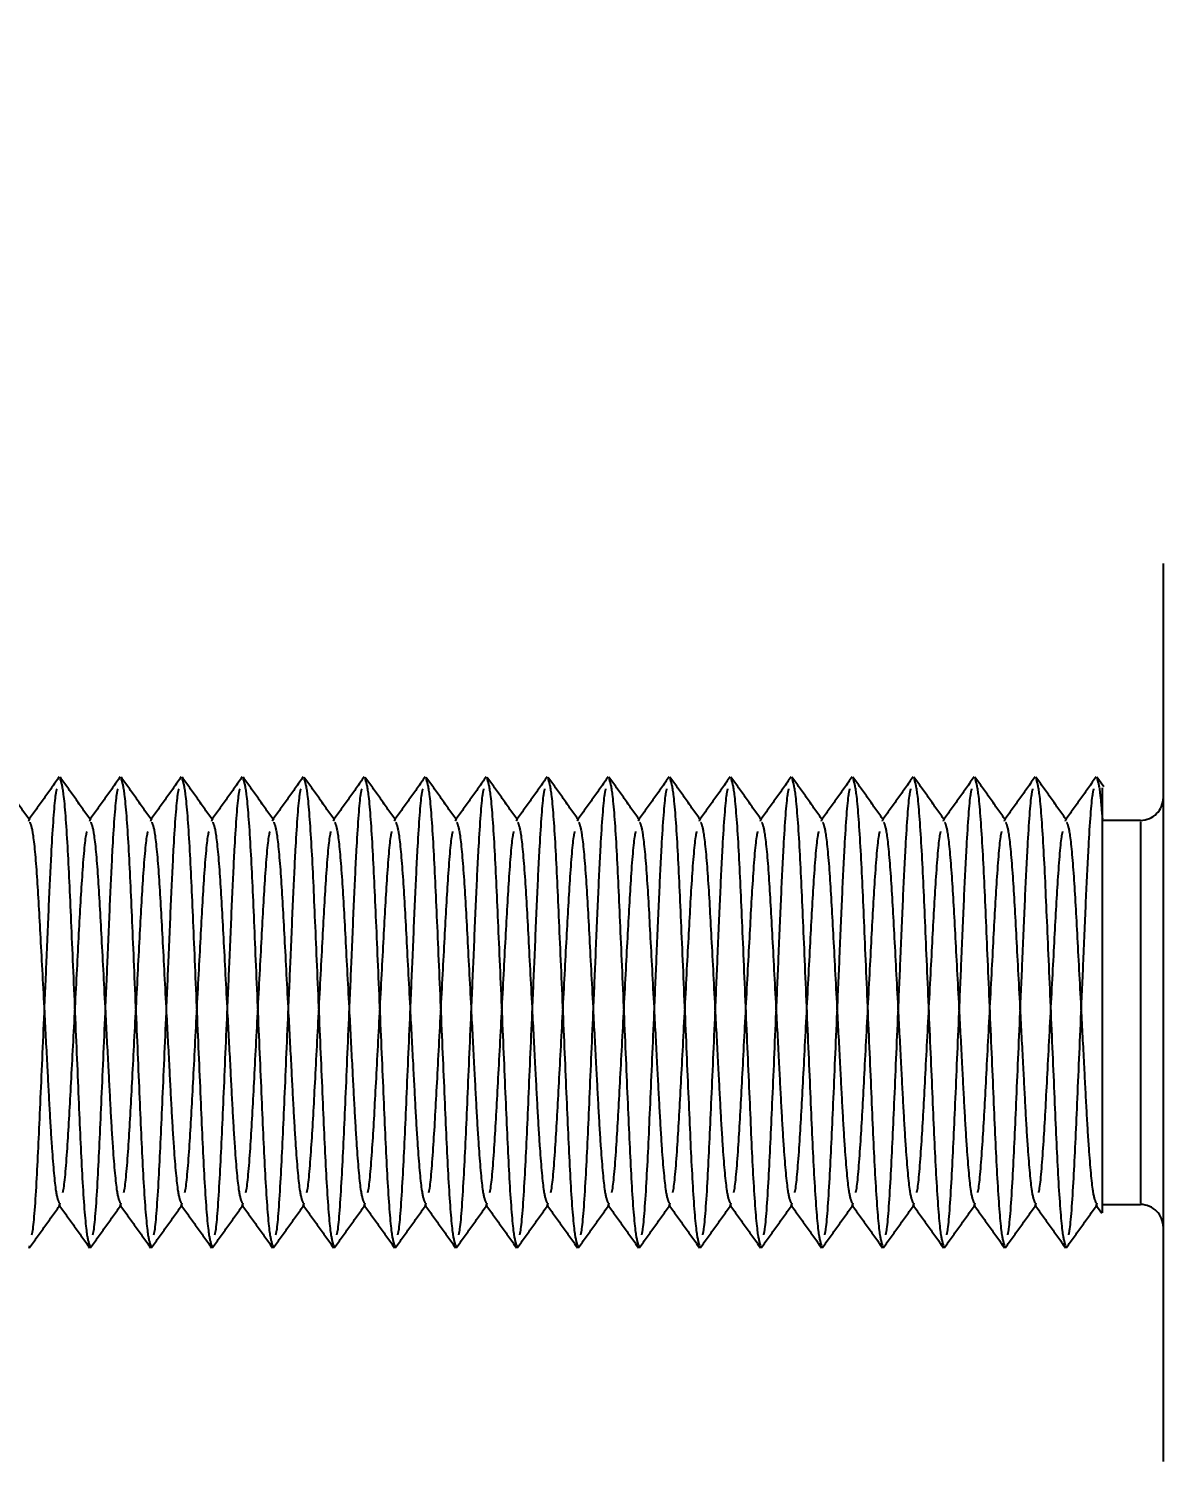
# Model space of a CAD drawing. Header units: metres. Extents: x 0 to 21025, y 0 to 14850.
# Drawn here: x 2314.36 to 2351.56, y 6318.14 to 6365.13 of the extents above; entities that cross this region are included whole.
import ezdxf

# ---------------------------------------------------------------- set-up
doc = ezdxf.new("R2010")
doc.units = ezdxf.units.M
doc.header["$LTSCALE"] = 25
doc.linetypes.add('HIDDEN2', pattern=[4.7625, 3.175, -1.5875])
doc.layers.add('18_COTAS', color=7, linetype='Continuous')
doc.layers.add('ST1', color=7, linetype='HIDDEN2')
doc.styles.add('ROMANS', font='ROMANS.SHX')
doc.dimstyles.new('25___1-25', dxfattribs={"dimscale": 25, "dimtxt": 2.5, "dimasz": 2, "dimexe": 1.5, "dimexo": 1, "dimgap": 0.5, "dimtad": 1, "dimzin": 12, "dimtxsty": 'ROMANS', "dimcen": 0, "dimclrd": 256, "dimclre": 256, "dimclrt": 3, "dimazin": 3, "dimtfac": 1, "dimtmove": 0, "dimatfit": 0, "dimfxl": 1, "dimlwd": -1, "dimlwe": -1, "dimarcsym": 0})

# ---------------------------------------------------------------- blocks, each defined once
blk = doc.blocks.new('*D13')
at = {"layer": '18_COTAS', "transparency": 16777216}
for p, q in [((2083.564, 6357.865), (2083.564, 7037.945)), ((6382.514, 6357.865), (6382.514, 7037.945)), ((2133.564, 7000.445), (6332.514, 7000.445))]:
    blk.add_line(p, q, dxfattribs=at)
for points in [[(2133.564, 7008.778), (2133.564, 6992.112), (2083.564, 7000.445)], [(6332.514, 7008.778), (6332.514, 6992.112), (6382.514, 7000.445)]]:
    blk.add_solid(points, dxfattribs=at)
at = {"layer": 'Defpoints', "color": 0, "transparency": 16777216}
for p in [(6382.514, 7000.445), (2083.564, 6332.865), (6382.514, 6332.865)]:
    blk.add_point(p, dxfattribs=at)
at = {"layer": '18_COTAS', "color": 3, "transparency": 16777216, "insert": (4233.039, 7050.147), "char_height": 62.5, "attachment_point": 5, "style": 'ROMANS'}
blk.add_mtext('4298,95', dxfattribs=at)

msp = doc.modelspace()

# ---------------------------------------------------------------- linework, layer by layer
at = {"layer": 'ST1'}
for p, q in [((2351.564, 6332.865), (2351.564, 6347.588)), ((2315.359, 6340.541), (2315.37, 6340.593)), ((2317.359, 6340.541), (2317.37, 6340.593)), ((2319.359, 6340.541), (2319.37, 6340.593)), ((2321.359, 6340.541), (2321.37, 6340.593)), ((2323.359, 6340.541), (2323.37, 6340.593)), ((2325.359, 6340.541), (2325.37, 6340.593)), ((2327.359, 6340.541), (2327.37, 6340.593)), ((2329.359, 6340.541), (2329.37, 6340.593)), ((2331.359, 6340.541), (2331.37, 6340.593)), ((2333.359, 6340.541), (2333.37, 6340.593)), ((2335.359, 6340.541), (2335.37, 6340.593)), ((2337.359, 6340.541), (2337.37, 6340.593)), ((2339.359, 6340.541), (2339.37, 6340.593)), ((2341.359, 6340.541), (2341.37, 6340.593)), ((2343.359, 6340.541), (2343.37, 6340.593)), ((2345.359, 6340.541), (2345.37, 6340.593)), ((2347.359, 6340.541), (2347.37, 6340.593)), ((2349.359, 6340.541), (2349.37, 6340.593)), ((2349.613, 6340.262), (2349.386, 6340.581)), ((2314.357, 6339.137), (2314.37, 6339.187)), ((2316.357, 6339.137), (2316.37, 6339.187)), ((2318.357, 6339.137), (2318.37, 6339.187)), ((2320.357, 6339.137), (2320.37, 6339.187)), ((2322.357, 6339.137), (2322.37, 6339.187)), ((2324.357, 6339.137), (2324.37, 6339.187)), ((2326.357, 6339.137), (2326.37, 6339.187)), ((2328.357, 6339.137), (2328.37, 6339.187)), ((2330.357, 6339.137), (2330.37, 6339.187)), ((2332.357, 6339.137), (2332.37, 6339.187)), ((2334.357, 6339.137), (2334.37, 6339.187)), ((2336.357, 6339.137), (2336.37, 6339.187)), ((2338.357, 6339.137), (2338.37, 6339.187)), ((2340.357, 6339.137), (2340.37, 6339.187)), ((2342.357, 6339.137), (2342.37, 6339.187)), ((2344.357, 6339.137), (2344.37, 6339.187)), ((2346.357, 6339.137), (2346.37, 6339.187)), ((2348.357, 6339.137), (2348.37, 6339.187)), ((2350.814, 6339.165), (2349.564, 6339.165)), ((2350.814, 6339.119), (2350.814, 6326.611)), ((2351.564, 6318.143), (2351.564, 6332.865)), ((2315.37, 6326.544), (2315.391, 6326.623)), ((2317.37, 6326.544), (2317.391, 6326.623)), ((2319.37, 6326.544), (2319.391, 6326.623)), ((2321.37, 6326.544), (2321.391, 6326.623)), ((2323.37, 6326.544), (2323.391, 6326.623)), ((2325.37, 6326.544), (2325.391, 6326.623)), ((2327.37, 6326.544), (2327.391, 6326.623)), ((2329.37, 6326.544), (2329.391, 6326.623)), ((2331.37, 6326.544), (2331.391, 6326.623)), ((2333.37, 6326.544), (2333.391, 6326.623)), ((2335.37, 6326.544), (2335.391, 6326.623)), ((2337.37, 6326.544), (2337.391, 6326.623)), ((2339.37, 6326.544), (2339.391, 6326.623)), ((2341.37, 6326.544), (2341.391, 6326.623)), ((2343.37, 6326.544), (2343.391, 6326.623)), ((2345.37, 6326.544), (2345.391, 6326.623)), ((2347.37, 6326.544), (2347.391, 6326.623)), ((2349.35, 6326.558), (2349.546, 6326.283)), ((2349.37, 6326.544), (2349.391, 6326.623)), ((2349.564, 6326.565), (2350.814, 6326.565)), ((2314.37, 6325.138), (2314.389, 6325.226)), ((2316.37, 6325.138), (2316.389, 6325.226)), ((2318.37, 6325.138), (2318.389, 6325.226)), ((2320.37, 6325.138), (2320.389, 6325.226)), ((2322.37, 6325.138), (2322.389, 6325.226)), ((2324.37, 6325.138), (2324.389, 6325.226)), ((2326.37, 6325.138), (2326.389, 6325.226)), ((2328.37, 6325.138), (2328.389, 6325.226)), ((2330.37, 6325.138), (2330.389, 6325.226)), ((2332.37, 6325.138), (2332.389, 6325.226)), ((2334.37, 6325.138), (2334.389, 6325.226)), ((2336.37, 6325.138), (2336.389, 6325.226)), ((2338.37, 6325.138), (2338.389, 6325.226)), ((2340.37, 6325.138), (2340.389, 6325.226)), ((2342.37, 6325.138), (2342.389, 6325.226)), ((2344.37, 6325.138), (2344.389, 6325.226)), ((2346.37, 6325.138), (2346.389, 6325.226)), ((2348.37, 6325.138), (2348.389, 6325.226))]:
    msp.add_line(p, q, dxfattribs=at)
for centre, start, end in [((2350.814, 6339.915), 270, 0), ((2350.814, 6325.815), 0, 90)]:
    msp.add_arc(centre, 0.75, start, end, dxfattribs=at)
for points, knots in [([(2314.39, 6339.173), (2314.222, 6339.408), (2313.888, 6339.877), (2313.553, 6340.347), (2313.386, 6340.581)], [0, 0, 0, 0, 0.499937, 1, 1, 1, 1]), ([(2315.36, 6340.588), (2315.193, 6340.354), (2314.859, 6339.884), (2314.525, 6339.415), (2314.357, 6339.181)], [0, 0, 0, 0, 0.5000352, 1, 1, 1, 1]), ([(2316.39, 6339.173), (2316.222, 6339.408), (2315.888, 6339.877), (2315.553, 6340.347), (2315.386, 6340.581)], [0, 0, 0, 0, 0.4999369, 1, 1, 1, 1]), ([(2315.387, 6340.511), (2315.422, 6340.408), (2315.497, 6340.181), (2315.627, 6338.455), (2315.74, 6335.903), (2315.87, 6332.865), (2316.001, 6329.827), (2316.113, 6327.276), (2316.243, 6325.551), (2316.318, 6325.325), (2316.352, 6325.222)], [0, 0, 0, 0, 0.110571, 0.242596, 0.369408, 0.50029, 0.631172, 0.757984, 0.890008, 1, 1, 1, 1]), ([(2317.36, 6340.588), (2317.193, 6340.354), (2316.859, 6339.884), (2316.525, 6339.415), (2316.357, 6339.181)], [0, 0, 0, 0, 0.500035, 1, 1, 1, 1]), ([(2318.39, 6339.173), (2318.222, 6339.408), (2317.888, 6339.877), (2317.553, 6340.347), (2317.386, 6340.581)], [0, 0, 0, 0, 0.499937, 1, 1, 1, 1]), ([(2317.387, 6340.511), (2317.422, 6340.408), (2317.497, 6340.181), (2317.627, 6338.455), (2317.74, 6335.903), (2317.87, 6332.865), (2318.001, 6329.827), (2318.113, 6327.276), (2318.243, 6325.551), (2318.318, 6325.325), (2318.352, 6325.222)], [0, 0, 0, 0, 0.110571, 0.242596, 0.369408, 0.50029, 0.631172, 0.757984, 0.890008, 1, 1, 1, 1]), ([(2319.36, 6340.588), (2319.193, 6340.354), (2318.859, 6339.884), (2318.525, 6339.415), (2318.357, 6339.181)], [0, 0, 0, 0, 0.500035, 1, 1, 1, 1]), ([(2320.39, 6339.173), (2320.222, 6339.408), (2319.888, 6339.877), (2319.553, 6340.347), (2319.386, 6340.581)], [0, 0, 0, 0, 0.499937, 1, 1, 1, 1]), ([(2319.387, 6340.511), (2319.422, 6340.408), (2319.497, 6340.181), (2319.627, 6338.455), (2319.74, 6335.903), (2319.87, 6332.865), (2320.001, 6329.827), (2320.113, 6327.276), (2320.243, 6325.551), (2320.318, 6325.325), (2320.352, 6325.222)], [0, 0, 0, 0, 0.110571, 0.242596, 0.369408, 0.50029, 0.631172, 0.757984, 0.890008, 1, 1, 1, 1]), ([(2321.36, 6340.588), (2321.193, 6340.354), (2320.859, 6339.884), (2320.525, 6339.415), (2320.357, 6339.181)], [0, 0, 0, 0, 0.500035, 1, 1, 1, 1]), ([(2322.39, 6339.173), (2322.222, 6339.408), (2321.888, 6339.877), (2321.553, 6340.347), (2321.386, 6340.581)], [0, 0, 0, 0, 0.499937, 1, 1, 1, 1]), ([(2321.387, 6340.511), (2321.422, 6340.408), (2321.497, 6340.181), (2321.627, 6338.455), (2321.74, 6335.903), (2321.87, 6332.865), (2322.001, 6329.827), (2322.113, 6327.276), (2322.243, 6325.551), (2322.318, 6325.325), (2322.352, 6325.222)], [0, 0, 0, 0, 0.110571, 0.242596, 0.369408, 0.50029, 0.631172, 0.757984, 0.890008, 1, 1, 1, 1]), ([(2323.36, 6340.588), (2323.193, 6340.354), (2322.859, 6339.884), (2322.525, 6339.415), (2322.357, 6339.181)], [0, 0, 0, 0, 0.500035, 1, 1, 1, 1]), ([(2324.39, 6339.173), (2324.222, 6339.408), (2323.888, 6339.877), (2323.553, 6340.347), (2323.386, 6340.581)], [0, 0, 0, 0, 0.499937, 1, 1, 1, 1]), ([(2323.387, 6340.511), (2323.422, 6340.408), (2323.497, 6340.181), (2323.627, 6338.455), (2323.74, 6335.903), (2323.87, 6332.865), (2324.001, 6329.827), (2324.113, 6327.276), (2324.243, 6325.551), (2324.318, 6325.325), (2324.352, 6325.222)], [0, 0, 0, 0, 0.110571, 0.242596, 0.369408, 0.50029, 0.631172, 0.757984, 0.890008, 1, 1, 1, 1]), ([(2325.36, 6340.588), (2325.193, 6340.354), (2324.859, 6339.884), (2324.525, 6339.415), (2324.357, 6339.181)], [0, 0, 0, 0, 0.500035, 1, 1, 1, 1]), ([(2326.39, 6339.173), (2326.222, 6339.408), (2325.888, 6339.877), (2325.553, 6340.347), (2325.386, 6340.581)], [0, 0, 0, 0, 0.4999369, 1, 1, 1, 1]), ([(2325.387, 6340.511), (2325.422, 6340.408), (2325.497, 6340.181), (2325.627, 6338.455), (2325.74, 6335.903), (2325.87, 6332.865), (2326.001, 6329.827), (2326.113, 6327.276), (2326.243, 6325.551), (2326.318, 6325.325), (2326.352, 6325.222)], [0, 0, 0, 0, 0.110571, 0.242596, 0.369408, 0.50029, 0.631172, 0.757984, 0.890008, 1, 1, 1, 1]), ([(2327.36, 6340.588), (2327.193, 6340.354), (2326.859, 6339.884), (2326.525, 6339.415), (2326.357, 6339.181)], [0, 0, 0, 0, 0.5000352, 1, 1, 1, 1]), ([(2328.39, 6339.173), (2328.222, 6339.408), (2327.888, 6339.877), (2327.553, 6340.347), (2327.386, 6340.581)], [0, 0, 0, 0, 0.499937, 1, 1, 1, 1]), ([(2327.387, 6340.511), (2327.422, 6340.408), (2327.497, 6340.181), (2327.627, 6338.455), (2327.74, 6335.903), (2327.87, 6332.865), (2328.001, 6329.827), (2328.113, 6327.276), (2328.243, 6325.551), (2328.318, 6325.325), (2328.352, 6325.222)], [0, 0, 0, 0, 0.110571, 0.242596, 0.369408, 0.50029, 0.631172, 0.757984, 0.890008, 1, 1, 1, 1]), ([(2329.36, 6340.588), (2329.193, 6340.354), (2328.859, 6339.884), (2328.525, 6339.415), (2328.357, 6339.181)], [0, 0, 0, 0, 0.500035, 1, 1, 1, 1]), ([(2330.39, 6339.173), (2330.222, 6339.408), (2329.888, 6339.877), (2329.553, 6340.347), (2329.386, 6340.581)], [0, 0, 0, 0, 0.499937, 1, 1, 1, 1]), ([(2329.387, 6340.511), (2329.422, 6340.408), (2329.497, 6340.181), (2329.627, 6338.455), (2329.74, 6335.903), (2329.87, 6332.865), (2330.001, 6329.827), (2330.113, 6327.276), (2330.243, 6325.551), (2330.318, 6325.325), (2330.352, 6325.222)], [0, 0, 0, 0, 0.110571, 0.242596, 0.369408, 0.50029, 0.631172, 0.757984, 0.890008, 1, 1, 1, 1]), ([(2331.36, 6340.588), (2331.193, 6340.354), (2330.859, 6339.884), (2330.525, 6339.415), (2330.357, 6339.181)], [0, 0, 0, 0, 0.500035, 1, 1, 1, 1]), ([(2332.39, 6339.173), (2332.222, 6339.408), (2331.888, 6339.877), (2331.553, 6340.347), (2331.386, 6340.581)], [0, 0, 0, 0, 0.499937, 1, 1, 1, 1]), ([(2331.387, 6340.511), (2331.422, 6340.408), (2331.497, 6340.181), (2331.627, 6338.455), (2331.74, 6335.903), (2331.87, 6332.865), (2332.001, 6329.827), (2332.113, 6327.276), (2332.243, 6325.551), (2332.318, 6325.325), (2332.352, 6325.222)], [0, 0, 0, 0, 0.110571, 0.242596, 0.369408, 0.50029, 0.631172, 0.757984, 0.890008, 1, 1, 1, 1]), ([(2333.36, 6340.588), (2333.193, 6340.354), (2332.859, 6339.884), (2332.525, 6339.415), (2332.357, 6339.181)], [0, 0, 0, 0, 0.5000352, 1, 1, 1, 1]), ([(2334.39, 6339.173), (2334.222, 6339.408), (2333.888, 6339.877), (2333.553, 6340.347), (2333.386, 6340.581)], [0, 0, 0, 0, 0.499937, 1, 1, 1, 1]), ([(2333.387, 6340.511), (2333.422, 6340.408), (2333.497, 6340.181), (2333.627, 6338.455), (2333.74, 6335.903), (2333.87, 6332.865), (2334.001, 6329.827), (2334.113, 6327.276), (2334.243, 6325.551), (2334.318, 6325.325), (2334.352, 6325.222)], [0, 0, 0, 0, 0.110571, 0.242596, 0.369408, 0.50029, 0.631172, 0.757984, 0.890008, 1, 1, 1, 1]), ([(2335.36, 6340.588), (2335.193, 6340.354), (2334.859, 6339.884), (2334.525, 6339.415), (2334.357, 6339.181)], [0, 0, 0, 0, 0.500035, 1, 1, 1, 1]), ([(2336.39, 6339.173), (2336.222, 6339.408), (2335.888, 6339.877), (2335.553, 6340.347), (2335.386, 6340.581)], [0, 0, 0, 0, 0.499937, 1, 1, 1, 1]), ([(2335.387, 6340.511), (2335.422, 6340.408), (2335.497, 6340.181), (2335.627, 6338.455), (2335.74, 6335.903), (2335.87, 6332.865), (2336.001, 6329.827), (2336.113, 6327.276), (2336.243, 6325.551), (2336.318, 6325.325), (2336.352, 6325.222)], [0, 0, 0, 0, 0.110571, 0.242596, 0.369408, 0.50029, 0.631172, 0.757984, 0.890008, 1, 1, 1, 1]), ([(2337.36, 6340.588), (2337.193, 6340.354), (2336.859, 6339.884), (2336.525, 6339.415), (2336.357, 6339.181)], [0, 0, 0, 0, 0.500035, 1, 1, 1, 1]), ([(2338.39, 6339.173), (2338.222, 6339.408), (2337.888, 6339.877), (2337.553, 6340.347), (2337.386, 6340.581)], [0, 0, 0, 0, 0.499937, 1, 1, 1, 1]), ([(2337.387, 6340.511), (2337.422, 6340.408), (2337.497, 6340.181), (2337.627, 6338.455), (2337.74, 6335.903), (2337.87, 6332.865), (2338.001, 6329.827), (2338.113, 6327.276), (2338.243, 6325.551), (2338.318, 6325.325), (2338.352, 6325.222)], [0, 0, 0, 0, 0.110571, 0.242596, 0.369408, 0.50029, 0.631172, 0.757984, 0.890008, 1, 1, 1, 1]), ([(2339.36, 6340.588), (2339.193, 6340.354), (2338.859, 6339.884), (2338.525, 6339.415), (2338.357, 6339.181)], [0, 0, 0, 0, 0.500035, 1, 1, 1, 1]), ([(2340.39, 6339.173), (2340.222, 6339.408), (2339.888, 6339.877), (2339.553, 6340.347), (2339.386, 6340.581)], [0, 0, 0, 0, 0.499937, 1, 1, 1, 1]), ([(2339.387, 6340.511), (2339.422, 6340.408), (2339.497, 6340.181), (2339.627, 6338.455), (2339.74, 6335.903), (2339.87, 6332.865), (2340.001, 6329.827), (2340.113, 6327.276), (2340.243, 6325.551), (2340.318, 6325.325), (2340.352, 6325.222)], [0, 0, 0, 0, 0.110571, 0.242596, 0.369408, 0.50029, 0.631172, 0.757984, 0.890008, 1, 1, 1, 1]), ([(2341.36, 6340.588), (2341.193, 6340.354), (2340.859, 6339.884), (2340.525, 6339.415), (2340.357, 6339.181)], [0, 0, 0, 0, 0.5000352, 1, 1, 1, 1]), ([(2342.39, 6339.173), (2342.222, 6339.408), (2341.888, 6339.877), (2341.553, 6340.347), (2341.386, 6340.581)], [0, 0, 0, 0, 0.499937, 1, 1, 1, 1]), ([(2341.387, 6340.511), (2341.422, 6340.408), (2341.497, 6340.181), (2341.627, 6338.455), (2341.74, 6335.903), (2341.87, 6332.865), (2342.001, 6329.827), (2342.113, 6327.276), (2342.243, 6325.551), (2342.318, 6325.325), (2342.352, 6325.222)], [0, 0, 0, 0, 0.110571, 0.242596, 0.369408, 0.50029, 0.631172, 0.757984, 0.890008, 1, 1, 1, 1]), ([(2343.36, 6340.588), (2343.193, 6340.354), (2342.859, 6339.884), (2342.525, 6339.415), (2342.357, 6339.181)], [0, 0, 0, 0, 0.500035, 1, 1, 1, 1]), ([(2344.39, 6339.173), (2344.222, 6339.408), (2343.888, 6339.877), (2343.553, 6340.347), (2343.386, 6340.581)], [0, 0, 0, 0, 0.499937, 1, 1, 1, 1]), ([(2343.387, 6340.511), (2343.422, 6340.408), (2343.497, 6340.181), (2343.627, 6338.455), (2343.74, 6335.903), (2343.87, 6332.865), (2344.001, 6329.827), (2344.113, 6327.276), (2344.243, 6325.551), (2344.318, 6325.325), (2344.352, 6325.222)], [0, 0, 0, 0, 0.110571, 0.242596, 0.369408, 0.50029, 0.631172, 0.757984, 0.890008, 1, 1, 1, 1]), ([(2345.36, 6340.588), (2345.193, 6340.354), (2344.859, 6339.884), (2344.525, 6339.415), (2344.357, 6339.181)], [0, 0, 0, 0, 0.500035, 1, 1, 1, 1]), ([(2346.39, 6339.173), (2346.222, 6339.408), (2345.888, 6339.877), (2345.553, 6340.347), (2345.386, 6340.581)], [0, 0, 0, 0, 0.499937, 1, 1, 1, 1]), ([(2345.387, 6340.511), (2345.422, 6340.408), (2345.497, 6340.181), (2345.627, 6338.455), (2345.74, 6335.903), (2345.87, 6332.865), (2346.001, 6329.827), (2346.113, 6327.276), (2346.243, 6325.551), (2346.318, 6325.325), (2346.352, 6325.222)], [0, 0, 0, 0, 0.110571, 0.242596, 0.369408, 0.50029, 0.631172, 0.757984, 0.890008, 1, 1, 1, 1]), ([(2347.36, 6340.588), (2347.193, 6340.354), (2346.859, 6339.884), (2346.525, 6339.415), (2346.357, 6339.181)], [0, 0, 0, 0, 0.500035, 1, 1, 1, 1]), ([(2348.39, 6339.173), (2348.222, 6339.408), (2347.888, 6339.877), (2347.553, 6340.347), (2347.386, 6340.581)], [0, 0, 0, 0, 0.499937, 1, 1, 1, 1]), ([(2347.387, 6340.511), (2347.422, 6340.408), (2347.497, 6340.181), (2347.627, 6338.455), (2347.74, 6335.903), (2347.87, 6332.865), (2348.001, 6329.827), (2348.113, 6327.276), (2348.243, 6325.551), (2348.318, 6325.325), (2348.352, 6325.222)], [0, 0, 0, 0, 0.110571, 0.242596, 0.369408, 0.50029, 0.631172, 0.757984, 0.890008, 1, 1, 1, 1]), ([(2349.36, 6340.588), (2349.193, 6340.354), (2348.859, 6339.884), (2348.525, 6339.415), (2348.357, 6339.181)], [0, 0, 0, 0, 0.500035, 1, 1, 1, 1]), ([(2349.387, 6340.511), (2349.422, 6340.419), (2349.478, 6340.267), (2349.54, 6339.515), (2349.564, 6339.219)], [0, 0, 0, 0, 0.60732, 1, 1, 1, 1]), ([(2314.461, 6325.569), (2314.471, 6325.61), (2314.523, 6325.815), (2314.627, 6327.313), (2314.74, 6329.815), (2314.853, 6332.466), (2314.954, 6334.788), (2315.033, 6336.69), (2315.126, 6338.601), (2315.22, 6339.943), (2315.274, 6340.149), (2315.287, 6340.198)], [0, 0, 0, 0, 0.038658, 0.193158, 0.341558, 0.49472, 0.586939, 0.692417, 0.79734, 0.95184, 1, 1, 1, 1]), ([(2316.461, 6325.569), (2316.471, 6325.61), (2316.523, 6325.815), (2316.627, 6327.313), (2316.74, 6329.815), (2316.853, 6332.466), (2316.954, 6334.788), (2317.033, 6336.69), (2317.126, 6338.601), (2317.22, 6339.943), (2317.274, 6340.149), (2317.287, 6340.198)], [0, 0, 0, 0, 0.038658, 0.193158, 0.341558, 0.49472, 0.586939, 0.692417, 0.79734, 0.95184, 1, 1, 1, 1]), ([(2318.461, 6325.569), (2318.471, 6325.61), (2318.523, 6325.815), (2318.627, 6327.313), (2318.74, 6329.815), (2318.853, 6332.466), (2318.954, 6334.788), (2319.033, 6336.69), (2319.126, 6338.601), (2319.22, 6339.943), (2319.274, 6340.149), (2319.287, 6340.198)], [0, 0, 0, 0, 0.038658, 0.193158, 0.341558, 0.49472, 0.586939, 0.692417, 0.79734, 0.95184, 1, 1, 1, 1]), ([(2320.461, 6325.569), (2320.471, 6325.61), (2320.523, 6325.815), (2320.627, 6327.313), (2320.74, 6329.815), (2320.853, 6332.466), (2320.954, 6334.788), (2321.033, 6336.69), (2321.126, 6338.601), (2321.22, 6339.943), (2321.274, 6340.149), (2321.287, 6340.198)], [0, 0, 0, 0, 0.038658, 0.193158, 0.341558, 0.49472, 0.586939, 0.692417, 0.79734, 0.95184, 1, 1, 1, 1]), ([(2322.461, 6325.569), (2322.471, 6325.61), (2322.523, 6325.815), (2322.627, 6327.313), (2322.74, 6329.815), (2322.853, 6332.466), (2322.954, 6334.788), (2323.033, 6336.69), (2323.126, 6338.601), (2323.22, 6339.943), (2323.274, 6340.149), (2323.287, 6340.198)], [0, 0, 0, 0, 0.038658, 0.193158, 0.341558, 0.49472, 0.586939, 0.692417, 0.79734, 0.95184, 1, 1, 1, 1]), ([(2324.461, 6325.569), (2324.471, 6325.61), (2324.523, 6325.815), (2324.627, 6327.313), (2324.74, 6329.815), (2324.853, 6332.466), (2324.954, 6334.788), (2325.033, 6336.69), (2325.126, 6338.601), (2325.22, 6339.943), (2325.274, 6340.149), (2325.287, 6340.198)], [0, 0, 0, 0, 0.038658, 0.193158, 0.341558, 0.49472, 0.586939, 0.692417, 0.79734, 0.95184, 1, 1, 1, 1]), ([(2326.461, 6325.569), (2326.471, 6325.61), (2326.523, 6325.815), (2326.627, 6327.313), (2326.74, 6329.815), (2326.853, 6332.466), (2326.954, 6334.788), (2327.033, 6336.69), (2327.126, 6338.601), (2327.22, 6339.943), (2327.274, 6340.149), (2327.287, 6340.198)], [0, 0, 0, 0, 0.038658, 0.193158, 0.341558, 0.49472, 0.586939, 0.692417, 0.79734, 0.95184, 1, 1, 1, 1]), ([(2328.461, 6325.569), (2328.471, 6325.61), (2328.523, 6325.815), (2328.627, 6327.313), (2328.74, 6329.815), (2328.853, 6332.466), (2328.954, 6334.788), (2329.033, 6336.69), (2329.126, 6338.601), (2329.22, 6339.943), (2329.274, 6340.149), (2329.287, 6340.198)], [0, 0, 0, 0, 0.038658, 0.193158, 0.341558, 0.49472, 0.586939, 0.692417, 0.79734, 0.95184, 1, 1, 1, 1]), ([(2330.461, 6325.569), (2330.471, 6325.61), (2330.523, 6325.815), (2330.627, 6327.313), (2330.74, 6329.815), (2330.853, 6332.466), (2330.954, 6334.788), (2331.033, 6336.69), (2331.126, 6338.601), (2331.22, 6339.943), (2331.274, 6340.149), (2331.287, 6340.198)], [0, 0, 0, 0, 0.038658, 0.193158, 0.341558, 0.49472, 0.586939, 0.692417, 0.79734, 0.95184, 1, 1, 1, 1]), ([(2332.461, 6325.569), (2332.471, 6325.61), (2332.523, 6325.815), (2332.627, 6327.313), (2332.74, 6329.815), (2332.853, 6332.466), (2332.954, 6334.788), (2333.033, 6336.69), (2333.126, 6338.601), (2333.22, 6339.943), (2333.274, 6340.149), (2333.287, 6340.198)], [0, 0, 0, 0, 0.038658, 0.193158, 0.341558, 0.49472, 0.586939, 0.692417, 0.79734, 0.95184, 1, 1, 1, 1]), ([(2334.461, 6325.569), (2334.471, 6325.61), (2334.523, 6325.815), (2334.627, 6327.313), (2334.74, 6329.815), (2334.853, 6332.466), (2334.954, 6334.788), (2335.033, 6336.69), (2335.126, 6338.601), (2335.22, 6339.943), (2335.274, 6340.149), (2335.287, 6340.198)], [0, 0, 0, 0, 0.038658, 0.193158, 0.341558, 0.49472, 0.586939, 0.692417, 0.79734, 0.95184, 1, 1, 1, 1]), ([(2336.461, 6325.569), (2336.471, 6325.61), (2336.523, 6325.815), (2336.627, 6327.313), (2336.74, 6329.815), (2336.853, 6332.466), (2336.954, 6334.788), (2337.033, 6336.69), (2337.126, 6338.601), (2337.22, 6339.943), (2337.274, 6340.149), (2337.287, 6340.198)], [0, 0, 0, 0, 0.038658, 0.193158, 0.341558, 0.49472, 0.586939, 0.692417, 0.79734, 0.95184, 1, 1, 1, 1]), ([(2338.461, 6325.569), (2338.471, 6325.61), (2338.523, 6325.815), (2338.627, 6327.313), (2338.74, 6329.815), (2338.853, 6332.466), (2338.954, 6334.788), (2339.033, 6336.69), (2339.126, 6338.601), (2339.22, 6339.943), (2339.274, 6340.149), (2339.287, 6340.198)], [0, 0, 0, 0, 0.038658, 0.193158, 0.341558, 0.49472, 0.586939, 0.692417, 0.79734, 0.95184, 1, 1, 1, 1]), ([(2340.461, 6325.569), (2340.471, 6325.61), (2340.523, 6325.815), (2340.627, 6327.313), (2340.74, 6329.815), (2340.853, 6332.466), (2340.954, 6334.788), (2341.033, 6336.69), (2341.126, 6338.601), (2341.22, 6339.943), (2341.274, 6340.149), (2341.287, 6340.198)], [0, 0, 0, 0, 0.038658, 0.193158, 0.341558, 0.49472, 0.586939, 0.692417, 0.79734, 0.95184, 1, 1, 1, 1]), ([(2342.461, 6325.569), (2342.471, 6325.61), (2342.523, 6325.815), (2342.627, 6327.313), (2342.74, 6329.815), (2342.853, 6332.466), (2342.954, 6334.788), (2343.033, 6336.69), (2343.126, 6338.601), (2343.22, 6339.943), (2343.274, 6340.149), (2343.287, 6340.198)], [0, 0, 0, 0, 0.038658, 0.193158, 0.341558, 0.49472, 0.586939, 0.692417, 0.79734, 0.95184, 1, 1, 1, 1]), ([(2344.461, 6325.569), (2344.471, 6325.61), (2344.523, 6325.815), (2344.627, 6327.313), (2344.74, 6329.815), (2344.853, 6332.466), (2344.954, 6334.788), (2345.033, 6336.69), (2345.126, 6338.601), (2345.22, 6339.943), (2345.274, 6340.149), (2345.287, 6340.198)], [0, 0, 0, 0, 0.038658, 0.193158, 0.341558, 0.49472, 0.586939, 0.692417, 0.79734, 0.95184, 1, 1, 1, 1]), ([(2346.461, 6325.569), (2346.471, 6325.61), (2346.523, 6325.815), (2346.627, 6327.313), (2346.74, 6329.815), (2346.853, 6332.466), (2346.954, 6334.788), (2347.033, 6336.69), (2347.126, 6338.601), (2347.22, 6339.943), (2347.274, 6340.149), (2347.287, 6340.198)], [0, 0, 0, 0, 0.038658, 0.193158, 0.341558, 0.49472, 0.586939, 0.692417, 0.79734, 0.95184, 1, 1, 1, 1]), ([(2348.461, 6325.569), (2348.471, 6325.61), (2348.523, 6325.815), (2348.627, 6327.313), (2348.74, 6329.815), (2348.853, 6332.466), (2348.954, 6334.788), (2349.033, 6336.69), (2349.126, 6338.601), (2349.22, 6339.943), (2349.274, 6340.149), (2349.287, 6340.198)], [0, 0, 0, 0, 0.038658, 0.193158, 0.341558, 0.49472, 0.586939, 0.692417, 0.79734, 0.95184, 1, 1, 1, 1]), ([(2349.564, 6339.219), (2349.564, 6339.622), (2349.564, 6340.274), (2349.564, 6340.24), (2349.564, 6340.227)], [0, 0, 0, 0, 0.619086, 1, 1, 1, 1]), ([(2314.39, 6339.109), (2314.424, 6339.026), (2314.498, 6338.841), (2314.627, 6337.437), (2314.74, 6335.352), (2314.858, 6333.088), (2314.962, 6331.132), (2315.04, 6329.61), (2315.13, 6328.126), (2315.242, 6326.89), (2315.316, 6326.706), (2315.35, 6326.624)], [0, 0, 0, 0, 0.10803, 0.240749, 0.368218, 0.499785, 0.595794, 0.677584, 0.759725, 0.892443, 1, 1, 1, 1]), ([(2316.39, 6339.109), (2316.424, 6339.026), (2316.498, 6338.841), (2316.627, 6337.437), (2316.74, 6335.352), (2316.858, 6333.088), (2316.962, 6331.132), (2317.04, 6329.61), (2317.13, 6328.126), (2317.242, 6326.89), (2317.316, 6326.706), (2317.35, 6326.624)], [0, 0, 0, 0, 0.10803, 0.240749, 0.368218, 0.499785, 0.595794, 0.677584, 0.759725, 0.892443, 1, 1, 1, 1]), ([(2318.39, 6339.109), (2318.424, 6339.026), (2318.498, 6338.841), (2318.627, 6337.437), (2318.74, 6335.352), (2318.858, 6333.088), (2318.962, 6331.132), (2319.04, 6329.61), (2319.13, 6328.126), (2319.242, 6326.89), (2319.316, 6326.706), (2319.35, 6326.624)], [0, 0, 0, 0, 0.10803, 0.240749, 0.368218, 0.499785, 0.595794, 0.677584, 0.759725, 0.892443, 1, 1, 1, 1]), ([(2320.39, 6339.109), (2320.424, 6339.026), (2320.498, 6338.841), (2320.627, 6337.437), (2320.74, 6335.352), (2320.858, 6333.088), (2320.962, 6331.132), (2321.04, 6329.61), (2321.13, 6328.126), (2321.242, 6326.89), (2321.316, 6326.706), (2321.35, 6326.624)], [0, 0, 0, 0, 0.10803, 0.240749, 0.368218, 0.499785, 0.595794, 0.677584, 0.759725, 0.892443, 1, 1, 1, 1]), ([(2322.39, 6339.109), (2322.424, 6339.026), (2322.498, 6338.841), (2322.627, 6337.437), (2322.74, 6335.352), (2322.858, 6333.088), (2322.962, 6331.132), (2323.04, 6329.61), (2323.13, 6328.126), (2323.242, 6326.89), (2323.316, 6326.706), (2323.35, 6326.624)], [0, 0, 0, 0, 0.10803, 0.240749, 0.368218, 0.499785, 0.595794, 0.677584, 0.759725, 0.892443, 1, 1, 1, 1]), ([(2324.39, 6339.109), (2324.424, 6339.026), (2324.498, 6338.841), (2324.627, 6337.437), (2324.74, 6335.352), (2324.858, 6333.088), (2324.962, 6331.132), (2325.04, 6329.61), (2325.13, 6328.126), (2325.242, 6326.89), (2325.316, 6326.706), (2325.35, 6326.624)], [0, 0, 0, 0, 0.10803, 0.240749, 0.368218, 0.499785, 0.595794, 0.677584, 0.759725, 0.892443, 1, 1, 1, 1]), ([(2326.39, 6339.109), (2326.424, 6339.026), (2326.498, 6338.841), (2326.627, 6337.437), (2326.74, 6335.352), (2326.858, 6333.088), (2326.962, 6331.132), (2327.04, 6329.61), (2327.13, 6328.126), (2327.242, 6326.89), (2327.316, 6326.706), (2327.35, 6326.624)], [0, 0, 0, 0, 0.10803, 0.240749, 0.368218, 0.499785, 0.595794, 0.677584, 0.759725, 0.892443, 1, 1, 1, 1]), ([(2328.39, 6339.109), (2328.424, 6339.026), (2328.498, 6338.841), (2328.627, 6337.437), (2328.74, 6335.352), (2328.858, 6333.088), (2328.962, 6331.132), (2329.04, 6329.61), (2329.13, 6328.126), (2329.242, 6326.89), (2329.316, 6326.706), (2329.35, 6326.624)], [0, 0, 0, 0, 0.10803, 0.240749, 0.368218, 0.499785, 0.595794, 0.677584, 0.759725, 0.892443, 1, 1, 1, 1]), ([(2330.39, 6339.109), (2330.424, 6339.026), (2330.498, 6338.841), (2330.627, 6337.437), (2330.74, 6335.352), (2330.858, 6333.088), (2330.962, 6331.132), (2331.04, 6329.61), (2331.13, 6328.126), (2331.242, 6326.89), (2331.316, 6326.706), (2331.35, 6326.624)], [0, 0, 0, 0, 0.10803, 0.240749, 0.368218, 0.499785, 0.595794, 0.677584, 0.759725, 0.892443, 1, 1, 1, 1]), ([(2332.39, 6339.109), (2332.424, 6339.026), (2332.498, 6338.841), (2332.627, 6337.437), (2332.74, 6335.352), (2332.858, 6333.088), (2332.962, 6331.132), (2333.04, 6329.61), (2333.13, 6328.126), (2333.242, 6326.89), (2333.316, 6326.706), (2333.35, 6326.624)], [0, 0, 0, 0, 0.10803, 0.240749, 0.368218, 0.499785, 0.595794, 0.677584, 0.759725, 0.892443, 1, 1, 1, 1]), ([(2334.39, 6339.109), (2334.424, 6339.026), (2334.498, 6338.841), (2334.627, 6337.437), (2334.74, 6335.352), (2334.858, 6333.088), (2334.962, 6331.132), (2335.04, 6329.61), (2335.13, 6328.126), (2335.242, 6326.89), (2335.316, 6326.706), (2335.35, 6326.624)], [0, 0, 0, 0, 0.10803, 0.240749, 0.368218, 0.499785, 0.595794, 0.677584, 0.759725, 0.892443, 1, 1, 1, 1]), ([(2336.39, 6339.109), (2336.424, 6339.026), (2336.498, 6338.841), (2336.627, 6337.437), (2336.74, 6335.352), (2336.858, 6333.088), (2336.962, 6331.132), (2337.04, 6329.61), (2337.13, 6328.126), (2337.242, 6326.89), (2337.316, 6326.706), (2337.35, 6326.624)], [0, 0, 0, 0, 0.10803, 0.240749, 0.368218, 0.499785, 0.595794, 0.677584, 0.759725, 0.892443, 1, 1, 1, 1]), ([(2338.39, 6339.109), (2338.424, 6339.026), (2338.498, 6338.841), (2338.627, 6337.437), (2338.74, 6335.352), (2338.858, 6333.088), (2338.962, 6331.132), (2339.04, 6329.61), (2339.13, 6328.126), (2339.242, 6326.89), (2339.316, 6326.706), (2339.35, 6326.624)], [0, 0, 0, 0, 0.10803, 0.240749, 0.368218, 0.499785, 0.595794, 0.677584, 0.759725, 0.892443, 1, 1, 1, 1]), ([(2340.39, 6339.109), (2340.424, 6339.026), (2340.498, 6338.841), (2340.627, 6337.437), (2340.74, 6335.352), (2340.858, 6333.088), (2340.962, 6331.132), (2341.04, 6329.61), (2341.13, 6328.126), (2341.242, 6326.89), (2341.316, 6326.706), (2341.35, 6326.624)], [0, 0, 0, 0, 0.10803, 0.240749, 0.368218, 0.499785, 0.595794, 0.677584, 0.759725, 0.892443, 1, 1, 1, 1]), ([(2342.39, 6339.109), (2342.424, 6339.026), (2342.498, 6338.841), (2342.627, 6337.437), (2342.74, 6335.352), (2342.858, 6333.088), (2342.962, 6331.132), (2343.04, 6329.61), (2343.13, 6328.126), (2343.242, 6326.89), (2343.316, 6326.706), (2343.35, 6326.624)], [0, 0, 0, 0, 0.10803, 0.240749, 0.368218, 0.499785, 0.595794, 0.677584, 0.759725, 0.892443, 1, 1, 1, 1]), ([(2344.39, 6339.109), (2344.424, 6339.026), (2344.498, 6338.841), (2344.627, 6337.437), (2344.74, 6335.352), (2344.858, 6333.088), (2344.962, 6331.132), (2345.04, 6329.61), (2345.13, 6328.126), (2345.242, 6326.89), (2345.316, 6326.706), (2345.35, 6326.624)], [0, 0, 0, 0, 0.10803, 0.240749, 0.368218, 0.499785, 0.595794, 0.677584, 0.759725, 0.892443, 1, 1, 1, 1]), ([(2346.39, 6339.109), (2346.424, 6339.026), (2346.498, 6338.841), (2346.627, 6337.437), (2346.74, 6335.352), (2346.858, 6333.088), (2346.962, 6331.132), (2347.04, 6329.61), (2347.13, 6328.126), (2347.242, 6326.89), (2347.316, 6326.706), (2347.35, 6326.624)], [0, 0, 0, 0, 0.10803, 0.240749, 0.368218, 0.499785, 0.595794, 0.677584, 0.759725, 0.892443, 1, 1, 1, 1]), ([(2348.39, 6339.109), (2348.424, 6339.026), (2348.498, 6338.841), (2348.627, 6337.437), (2348.74, 6335.352), (2348.858, 6333.088), (2348.962, 6331.132), (2349.04, 6329.61), (2349.13, 6328.126), (2349.242, 6326.89), (2349.316, 6326.706), (2349.35, 6326.624)], [0, 0, 0, 0, 0.10803, 0.240749, 0.368218, 0.499785, 0.595794, 0.677584, 0.759725, 0.892443, 1, 1, 1, 1]), ([(2349.564, 6326.296), (2349.564, 6326.332), (2349.564, 6326.412), (2349.564, 6327.407), (2349.564, 6329.039), (2349.564, 6331.172), (2349.564, 6333.581), (2349.564, 6336.009), (2349.564, 6337.941), (2349.564, 6338.852), (2349.564, 6339.219)], [0, 0, 0, 0, 0.105366, 0.234754, 0.364071, 0.49332, 0.63052, 0.768751, 0.90694, 1, 1, 1, 1]), ([(2315.478, 6326.962), (2315.483, 6326.979), (2315.529, 6327.144), (2315.628, 6328.334), (2315.74, 6330.37), (2315.87, 6332.866), (2316.001, 6335.359), (2316.113, 6337.402), (2316.214, 6338.607), (2316.263, 6338.773), (2316.27, 6338.798)], [0, 0, 0, 0, 0.0185976, 0.1800443, 0.335106, 0.4951526, 0.6551993, 0.810261, 0.9717077, 1, 1, 1, 1]), ([(2317.478, 6326.962), (2317.483, 6326.979), (2317.529, 6327.144), (2317.628, 6328.334), (2317.74, 6330.37), (2317.87, 6332.866), (2318.001, 6335.359), (2318.113, 6337.402), (2318.214, 6338.607), (2318.263, 6338.773), (2318.27, 6338.798)], [0, 0, 0, 0, 0.018598, 0.180044, 0.335106, 0.495153, 0.655199, 0.810261, 0.971708, 1, 1, 1, 1]), ([(2319.478, 6326.962), (2319.483, 6326.979), (2319.529, 6327.144), (2319.628, 6328.334), (2319.74, 6330.37), (2319.87, 6332.866), (2320.001, 6335.359), (2320.113, 6337.402), (2320.214, 6338.607), (2320.263, 6338.773), (2320.27, 6338.798)], [0, 0, 0, 0, 0.018598, 0.180044, 0.335106, 0.495153, 0.655199, 0.810261, 0.971708, 1, 1, 1, 1]), ([(2321.478, 6326.962), (2321.483, 6326.979), (2321.529, 6327.144), (2321.628, 6328.334), (2321.74, 6330.37), (2321.87, 6332.866), (2322.001, 6335.359), (2322.113, 6337.402), (2322.214, 6338.607), (2322.263, 6338.773), (2322.27, 6338.798)], [0, 0, 0, 0, 0.018598, 0.180044, 0.335106, 0.495153, 0.655199, 0.810261, 0.971708, 1, 1, 1, 1]), ([(2323.478, 6326.962), (2323.483, 6326.979), (2323.529, 6327.144), (2323.628, 6328.334), (2323.74, 6330.37), (2323.87, 6332.866), (2324.001, 6335.359), (2324.113, 6337.402), (2324.214, 6338.607), (2324.263, 6338.773), (2324.27, 6338.798)], [0, 0, 0, 0, 0.018598, 0.180044, 0.335106, 0.495153, 0.655199, 0.810261, 0.971708, 1, 1, 1, 1]), ([(2325.478, 6326.962), (2325.483, 6326.979), (2325.529, 6327.144), (2325.628, 6328.334), (2325.74, 6330.37), (2325.87, 6332.866), (2326.001, 6335.359), (2326.113, 6337.402), (2326.214, 6338.607), (2326.263, 6338.773), (2326.27, 6338.798)], [0, 0, 0, 0, 0.018598, 0.180044, 0.335106, 0.495153, 0.655199, 0.810261, 0.971708, 1, 1, 1, 1]), ([(2327.478, 6326.962), (2327.483, 6326.979), (2327.529, 6327.144), (2327.628, 6328.334), (2327.74, 6330.37), (2327.87, 6332.866), (2328.001, 6335.359), (2328.113, 6337.402), (2328.214, 6338.607), (2328.263, 6338.773), (2328.27, 6338.798)], [0, 0, 0, 0, 0.018598, 0.180044, 0.335106, 0.495153, 0.655199, 0.810261, 0.971708, 1, 1, 1, 1]), ([(2329.478, 6326.962), (2329.483, 6326.979), (2329.529, 6327.144), (2329.628, 6328.334), (2329.74, 6330.37), (2329.87, 6332.866), (2330.001, 6335.359), (2330.113, 6337.402), (2330.214, 6338.607), (2330.263, 6338.773), (2330.27, 6338.798)], [0, 0, 0, 0, 0.018598, 0.180044, 0.335106, 0.495153, 0.655199, 0.810261, 0.971708, 1, 1, 1, 1]), ([(2331.478, 6326.962), (2331.483, 6326.979), (2331.529, 6327.144), (2331.628, 6328.334), (2331.74, 6330.37), (2331.87, 6332.866), (2332.001, 6335.359), (2332.113, 6337.402), (2332.214, 6338.607), (2332.263, 6338.773), (2332.27, 6338.798)], [0, 0, 0, 0, 0.0185976, 0.1800443, 0.335106, 0.4951526, 0.6551993, 0.810261, 0.9717077, 1, 1, 1, 1]), ([(2333.478, 6326.962), (2333.483, 6326.979), (2333.529, 6327.144), (2333.628, 6328.334), (2333.74, 6330.37), (2333.87, 6332.866), (2334.001, 6335.359), (2334.113, 6337.402), (2334.214, 6338.607), (2334.263, 6338.773), (2334.27, 6338.798)], [0, 0, 0, 0, 0.018598, 0.180044, 0.335106, 0.495153, 0.655199, 0.810261, 0.971708, 1, 1, 1, 1]), ([(2335.478, 6326.962), (2335.483, 6326.979), (2335.529, 6327.144), (2335.628, 6328.334), (2335.74, 6330.37), (2335.87, 6332.866), (2336.001, 6335.359), (2336.113, 6337.402), (2336.214, 6338.607), (2336.263, 6338.773), (2336.27, 6338.798)], [0, 0, 0, 0, 0.018598, 0.180044, 0.335106, 0.495153, 0.655199, 0.810261, 0.971708, 1, 1, 1, 1]), ([(2337.478, 6326.962), (2337.483, 6326.979), (2337.529, 6327.144), (2337.628, 6328.334), (2337.74, 6330.37), (2337.87, 6332.866), (2338.001, 6335.359), (2338.113, 6337.402), (2338.214, 6338.607), (2338.263, 6338.773), (2338.27, 6338.798)], [0, 0, 0, 0, 0.018598, 0.180044, 0.335106, 0.495153, 0.655199, 0.810261, 0.971708, 1, 1, 1, 1]), ([(2339.478, 6326.962), (2339.483, 6326.979), (2339.529, 6327.144), (2339.628, 6328.334), (2339.74, 6330.37), (2339.87, 6332.866), (2340.001, 6335.359), (2340.113, 6337.402), (2340.214, 6338.607), (2340.263, 6338.773), (2340.27, 6338.798)], [0, 0, 0, 0, 0.018598, 0.180044, 0.335106, 0.495153, 0.655199, 0.810261, 0.971708, 1, 1, 1, 1]), ([(2341.478, 6326.962), (2341.483, 6326.979), (2341.529, 6327.144), (2341.628, 6328.334), (2341.74, 6330.37), (2341.87, 6332.866), (2342.001, 6335.359), (2342.113, 6337.402), (2342.214, 6338.607), (2342.263, 6338.773), (2342.27, 6338.798)], [0, 0, 0, 0, 0.018598, 0.180044, 0.335106, 0.495153, 0.655199, 0.810261, 0.971708, 1, 1, 1, 1]), ([(2343.478, 6326.962), (2343.483, 6326.979), (2343.529, 6327.144), (2343.628, 6328.334), (2343.74, 6330.37), (2343.87, 6332.866), (2344.001, 6335.359), (2344.113, 6337.402), (2344.214, 6338.607), (2344.263, 6338.773), (2344.27, 6338.798)], [0, 0, 0, 0, 0.018598, 0.180044, 0.335106, 0.495153, 0.655199, 0.810261, 0.971708, 1, 1, 1, 1]), ([(2345.478, 6326.962), (2345.483, 6326.979), (2345.529, 6327.144), (2345.628, 6328.334), (2345.74, 6330.37), (2345.87, 6332.866), (2346.001, 6335.359), (2346.113, 6337.402), (2346.214, 6338.607), (2346.263, 6338.773), (2346.27, 6338.798)], [0, 0, 0, 0, 0.018598, 0.180044, 0.335106, 0.495153, 0.655199, 0.810261, 0.971708, 1, 1, 1, 1]), ([(2347.478, 6326.962), (2347.483, 6326.979), (2347.529, 6327.144), (2347.628, 6328.334), (2347.74, 6330.37), (2347.87, 6332.866), (2348.001, 6335.359), (2348.113, 6337.402), (2348.214, 6338.607), (2348.263, 6338.773), (2348.27, 6338.798)], [0, 0, 0, 0, 0.018598, 0.180044, 0.335106, 0.495153, 0.655199, 0.810261, 0.971708, 1, 1, 1, 1]), ([(2314.387, 6325.151), (2314.554, 6325.386), (2314.889, 6325.855), (2315.223, 6326.324), (2315.39, 6326.558)], [0, 0, 0, 0, 0.50003, 1, 1, 1, 1]), ([(2315.35, 6326.558), (2315.518, 6326.324), (2315.852, 6325.854), (2316.187, 6325.385), (2316.354, 6325.15)], [0, 0, 0, 0, 0.49994, 1, 1, 1, 1]), ([(2316.387, 6325.151), (2316.554, 6325.386), (2316.889, 6325.855), (2317.223, 6326.324), (2317.39, 6326.558)], [0, 0, 0, 0, 0.50003, 1, 1, 1, 1]), ([(2317.35, 6326.558), (2317.518, 6326.324), (2317.852, 6325.854), (2318.187, 6325.385), (2318.354, 6325.15)], [0, 0, 0, 0, 0.49994, 1, 1, 1, 1]), ([(2318.387, 6325.151), (2318.554, 6325.386), (2318.889, 6325.855), (2319.223, 6326.324), (2319.39, 6326.558)], [0, 0, 0, 0, 0.50003, 1, 1, 1, 1]), ([(2319.35, 6326.558), (2319.518, 6326.324), (2319.852, 6325.854), (2320.187, 6325.385), (2320.354, 6325.15)], [0, 0, 0, 0, 0.49994, 1, 1, 1, 1]), ([(2320.387, 6325.151), (2320.554, 6325.386), (2320.889, 6325.855), (2321.223, 6326.324), (2321.39, 6326.558)], [0, 0, 0, 0, 0.50003, 1, 1, 1, 1]), ([(2321.35, 6326.558), (2321.518, 6326.324), (2321.852, 6325.854), (2322.187, 6325.385), (2322.354, 6325.15)], [0, 0, 0, 0, 0.49994, 1, 1, 1, 1]), ([(2322.387, 6325.151), (2322.554, 6325.386), (2322.889, 6325.855), (2323.223, 6326.324), (2323.39, 6326.558)], [0, 0, 0, 0, 0.50003, 1, 1, 1, 1]), ([(2323.35, 6326.558), (2323.518, 6326.324), (2323.852, 6325.854), (2324.187, 6325.385), (2324.354, 6325.15)], [0, 0, 0, 0, 0.49994, 1, 1, 1, 1]), ([(2324.387, 6325.151), (2324.554, 6325.386), (2324.889, 6325.855), (2325.223, 6326.324), (2325.39, 6326.558)], [0, 0, 0, 0, 0.50003, 1, 1, 1, 1]), ([(2325.35, 6326.558), (2325.518, 6326.324), (2325.852, 6325.854), (2326.187, 6325.385), (2326.354, 6325.15)], [0, 0, 0, 0, 0.49994, 1, 1, 1, 1]), ([(2326.387, 6325.151), (2326.554, 6325.386), (2326.889, 6325.855), (2327.223, 6326.324), (2327.39, 6326.558)], [0, 0, 0, 0, 0.50003, 1, 1, 1, 1]), ([(2327.35, 6326.558), (2327.518, 6326.324), (2327.852, 6325.854), (2328.187, 6325.385), (2328.354, 6325.15)], [0, 0, 0, 0, 0.49994, 1, 1, 1, 1]), ([(2328.387, 6325.151), (2328.554, 6325.386), (2328.889, 6325.855), (2329.223, 6326.324), (2329.39, 6326.558)], [0, 0, 0, 0, 0.50003, 1, 1, 1, 1]), ([(2329.35, 6326.558), (2329.518, 6326.324), (2329.852, 6325.854), (2330.187, 6325.385), (2330.354, 6325.15)], [0, 0, 0, 0, 0.49994, 1, 1, 1, 1]), ([(2330.387, 6325.151), (2330.554, 6325.386), (2330.889, 6325.855), (2331.223, 6326.324), (2331.39, 6326.558)], [0, 0, 0, 0, 0.50003, 1, 1, 1, 1]), ([(2331.35, 6326.558), (2331.518, 6326.324), (2331.852, 6325.854), (2332.187, 6325.385), (2332.354, 6325.15)], [0, 0, 0, 0, 0.49994, 1, 1, 1, 1]), ([(2332.387, 6325.151), (2332.554, 6325.386), (2332.889, 6325.855), (2333.223, 6326.324), (2333.39, 6326.558)], [0, 0, 0, 0, 0.50003, 1, 1, 1, 1]), ([(2333.35, 6326.558), (2333.518, 6326.324), (2333.852, 6325.854), (2334.187, 6325.385), (2334.354, 6325.15)], [0, 0, 0, 0, 0.49994, 1, 1, 1, 1]), ([(2334.387, 6325.151), (2334.554, 6325.386), (2334.889, 6325.855), (2335.223, 6326.324), (2335.39, 6326.558)], [0, 0, 0, 0, 0.50003, 1, 1, 1, 1]), ([(2335.35, 6326.558), (2335.518, 6326.324), (2335.852, 6325.854), (2336.187, 6325.385), (2336.354, 6325.15)], [0, 0, 0, 0, 0.49994, 1, 1, 1, 1]), ([(2336.387, 6325.151), (2336.554, 6325.386), (2336.889, 6325.855), (2337.223, 6326.324), (2337.39, 6326.558)], [0, 0, 0, 0, 0.50003, 1, 1, 1, 1]), ([(2337.35, 6326.558), (2337.518, 6326.324), (2337.852, 6325.854), (2338.187, 6325.385), (2338.354, 6325.15)], [0, 0, 0, 0, 0.49994, 1, 1, 1, 1]), ([(2338.387, 6325.151), (2338.554, 6325.386), (2338.889, 6325.855), (2339.223, 6326.324), (2339.39, 6326.558)], [0, 0, 0, 0, 0.50003, 1, 1, 1, 1]), ([(2339.35, 6326.558), (2339.518, 6326.324), (2339.852, 6325.854), (2340.187, 6325.385), (2340.354, 6325.15)], [0, 0, 0, 0, 0.4999404, 1, 1, 1, 1]), ([(2340.387, 6325.151), (2340.554, 6325.386), (2340.889, 6325.855), (2341.223, 6326.324), (2341.39, 6326.558)], [0, 0, 0, 0, 0.50003, 1, 1, 1, 1]), ([(2341.35, 6326.558), (2341.518, 6326.324), (2341.852, 6325.854), (2342.187, 6325.385), (2342.354, 6325.15)], [0, 0, 0, 0, 0.49994, 1, 1, 1, 1]), ([(2342.387, 6325.151), (2342.554, 6325.386), (2342.889, 6325.855), (2343.223, 6326.324), (2343.39, 6326.558)], [0, 0, 0, 0, 0.50003, 1, 1, 1, 1]), ([(2343.35, 6326.558), (2343.518, 6326.324), (2343.852, 6325.854), (2344.187, 6325.385), (2344.354, 6325.15)], [0, 0, 0, 0, 0.49994, 1, 1, 1, 1]), ([(2344.387, 6325.151), (2344.554, 6325.386), (2344.889, 6325.855), (2345.223, 6326.324), (2345.39, 6326.558)], [0, 0, 0, 0, 0.50003, 1, 1, 1, 1]), ([(2345.35, 6326.558), (2345.518, 6326.324), (2345.852, 6325.854), (2346.187, 6325.385), (2346.354, 6325.15)], [0, 0, 0, 0, 0.4999404, 1, 1, 1, 1]), ([(2346.387, 6325.151), (2346.554, 6325.386), (2346.889, 6325.855), (2347.223, 6326.324), (2347.39, 6326.558)], [0, 0, 0, 0, 0.50003, 1, 1, 1, 1]), ([(2347.35, 6326.558), (2347.518, 6326.324), (2347.852, 6325.854), (2348.187, 6325.385), (2348.354, 6325.15)], [0, 0, 0, 0, 0.49994, 1, 1, 1, 1]), ([(2348.387, 6325.151), (2348.554, 6325.386), (2348.889, 6325.855), (2349.223, 6326.324), (2349.39, 6326.558)], [0, 0, 0, 0, 0.50003, 1, 1, 1, 1])]:
    msp.add_open_spline(points, degree=3, knots=knots, dxfattribs=at)

# ---------------------------------------------------------------- dimensions: what is measured, and where the dimension line sits
at = {"layer": '18_COTAS'}
dim = msp.add_linear_dim(base=(6382.514, 7000.445), p1=(2083.564, 6332.865), p2=(6382.514, 6332.865), dimstyle='25___1-25', dxfattribs=at)
dim.commit()
dim.dimension.update_dxf_attribs({"geometry": '*D13', "text_midpoint": (4233.039, 7050.147)})

doc.saveas('drawing.dxf')
